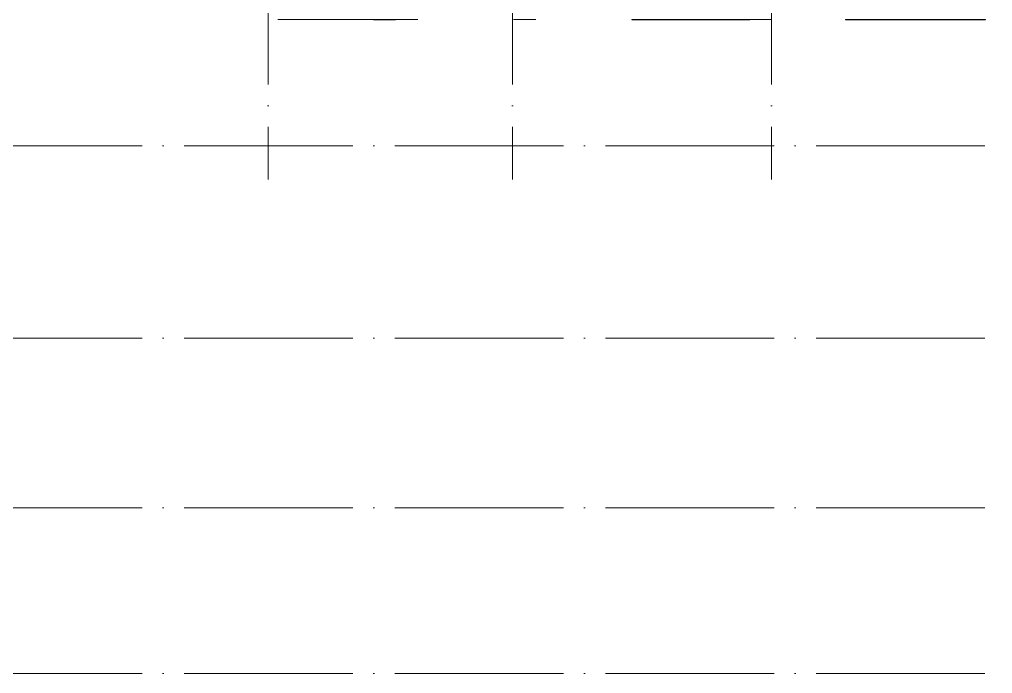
# Model space of a CAD drawing. Header units: millimetres. Extents: x -259809 to 472825, y -397243 to 31861.
# Drawn here: x 245266 to 268364, y -351082 to -335554 of the extents above; entities that cross this region are included whole.
import ezdxf

# ---------------------------------------------------------------- set-up
doc = ezdxf.new("R2010")
doc.units = ezdxf.units.MM
doc.linetypes.add('ADSK_Линия сетки', pattern=[25, 20, -2.5, 0, -2.5])
doc.layers.add('Оси', color=252, linetype='Continuous', lineweight=9)
doc.layers.add('Стены наружные', color=252, linetype='Continuous', lineweight=18)

# ---------------------------------------------------------------- blocks, each defined once
blk = doc.blocks.new('3 этаж')
at = {"layer": 'Оси', "color": 251, "linetype": 'ADSK_Линия сетки', "ltscale": 200, "true_color": 0x636466}
for p, q in [((251171, 34587), (251171, 13337)), ((256971, 34587), (256971, 13337)), ((263121, 34587), (263121, 13337)), ((283179, 14137), (237099, 14137)), ((283179, 9567), (237099, 9567)), ((283179, 5537), (237099, 5537)), ((283179, 1607), (237099, 1607))]:
    blk.add_line(p, q, dxfattribs=at)
at = {"layer": 'Стены наружные', "color": 251, "true_color": 0x636466}
for p, q in [((251396, 17130), (251396, 17135)), ((254192, 17130), (251396, 17130)), ((251921, 17135), (251921, 17130)), ((253671, 17130), (253671, 17135)), ((254196, 17129), (253671, 17129)), ((254192, 17130), (254192, 17135)), ((254192, 17134), (254196, 17134)), ((254196, 17130), (254196, 17135)), ((254721, 17130), (254196, 17130)), ((254721, 17130), (254721, 17135)), ((256996, 17130), (256996, 17135)), ((257521, 17130), (256996, 17130)), ((257521, 17130), (257521, 17135)), ((259806, 17134), (262606, 17134)), ((259806, 17129), (259806, 17134)), ((262606, 17129), (259806, 17129)), ((260341, 17134), (260341, 17129)), ((262091, 17129), (262091, 17134)), ((262606, 17129), (262606, 17135)), ((263121, 17130), (262606, 17130)), ((263121, 17135), (263121, 17130)), ((264871, 17134), (265396, 17134)), ((264871, 17134), (264871, 17129)), ((265396, 17129), (264871, 17129)), ((265396, 17129), (265396, 17134)), ((265401, 17134), (268196, 17134)), ((265401, 17129), (265401, 17134)), ((268196, 17129), (265401, 17129)), ((268196, 17129), (268196, 17134))]:
    blk.add_line(p, q, dxfattribs=at)

msp = doc.modelspace()

# ---------------------------------------------------------------- block references
msp.add_blockref('3 этаж', (0, -352689))

doc.saveas('drawing.dxf')
